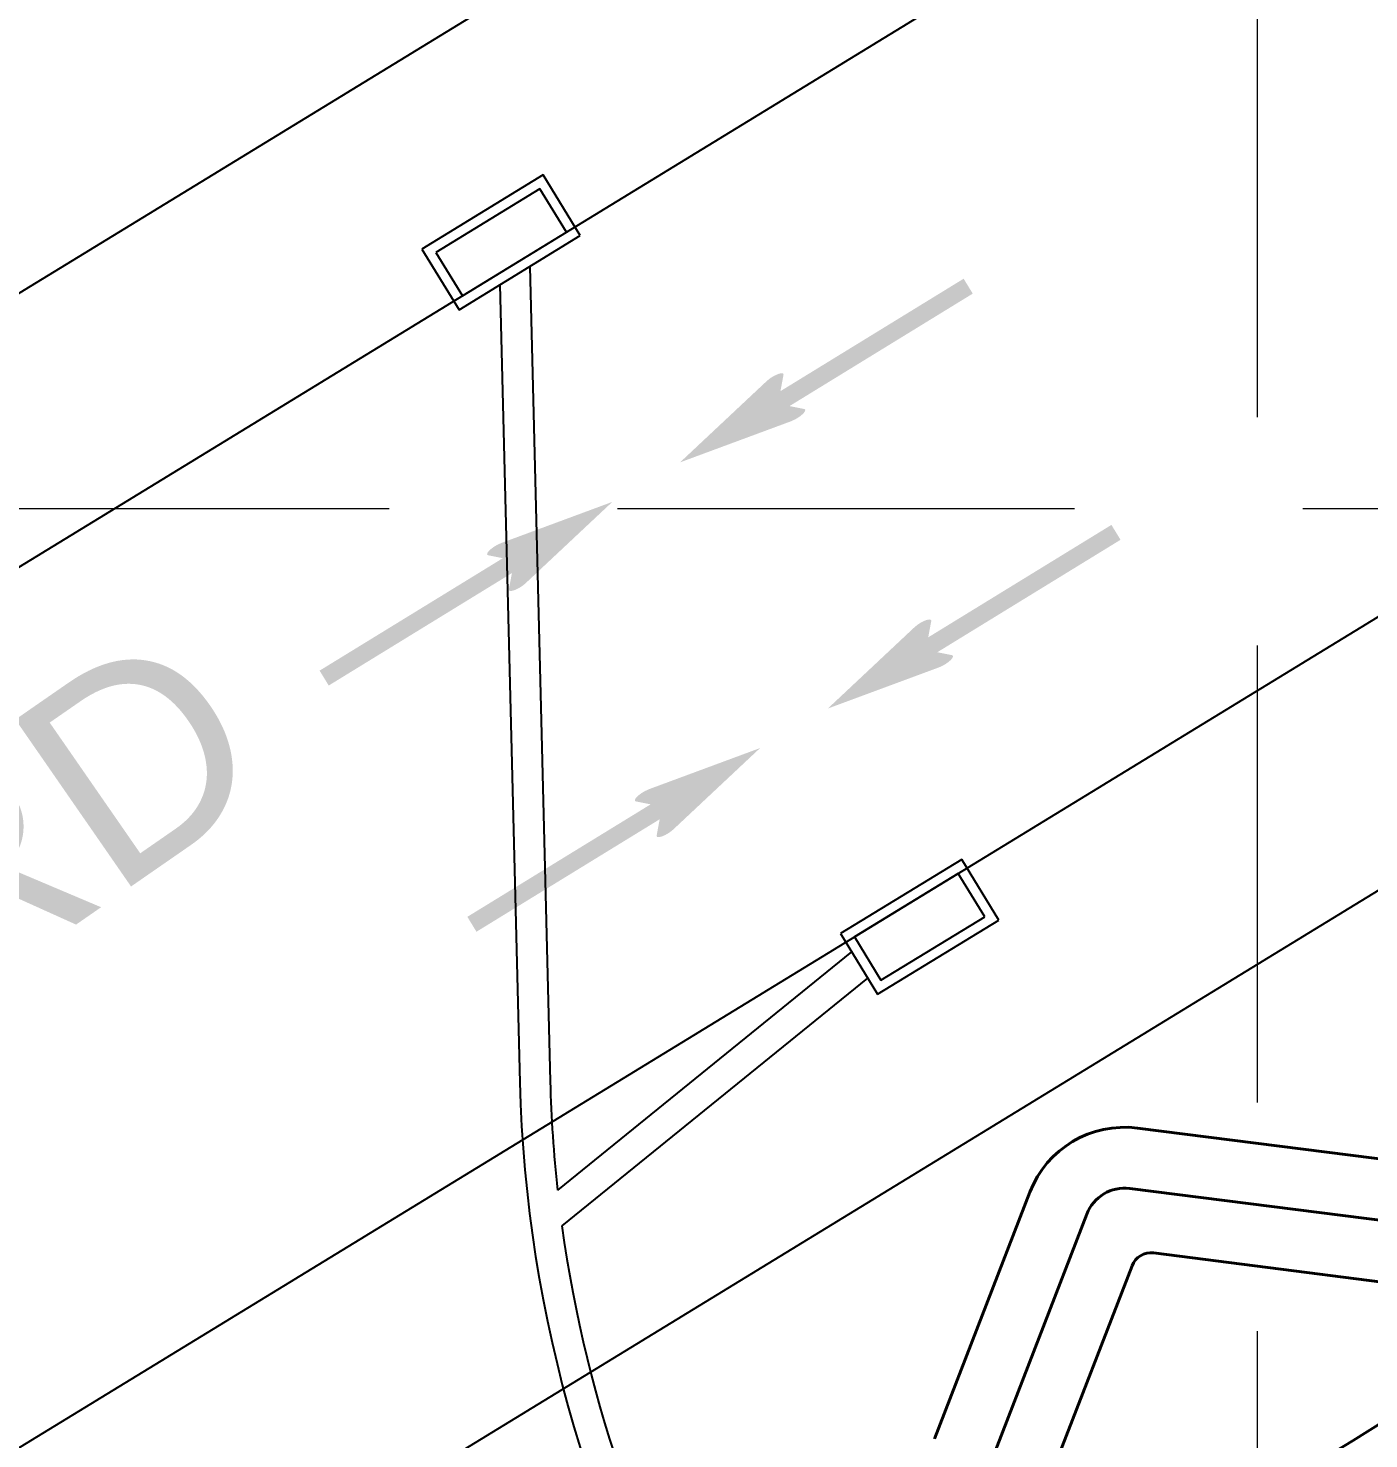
# Model space of a CAD drawing. Header units: inches. Extents: x -5337 to 1057, y 15227 to 19227.
# Drawn here: x -2898.7 to -2832.6, y 16382.9 to 16452.4 of the extents above; entities that cross this region are included whole.
import ezdxf
from ezdxf.enums import TextEntityAlignment as Align

# ---------------------------------------------------------------- set-up
doc = ezdxf.new("R2010")
doc.units = ezdxf.units.IN
doc.header["$LTSCALE"] = 150
doc.header["$MEASUREMENT"] = 0
doc.linetypes.add('HIDDEN', pattern=[0.375, 0.25, -0.125])
for name, color, linetype in [('COMT-MIN', 84, 'Continuous'), ('CONT-MJR', 84, 'Continuous'), ('grid', 7, 'HIDDEN'), ('LOT NUM', 7, 'Continuous'), ('PAVING', 7, 'Continuous'), ('ROW', 7, 'Continuous'), ('STORM', 7, 'Continuous'), ('STORM INLET', 7, 'Continuous')]:
    doc.layers.add(name, color=color, linetype=linetype)
doc.styles.get("Standard").update_dxf_attribs({"font": 'ARIAL.TTF', "height": 25})

msp = doc.modelspace()

# ---------------------------------------------------------------- hatches: boundary and pattern name
at = {"layer": 'PAVING'}
h = msp.add_hatch(color=256, dxfattribs=at)
edge = h.paths.add_edge_path()
edge.add_line((-2860.45, 16433.631), (-2861.172, 16433.776))
edge.add_line((-2861.172, 16433.776), (-2852.151, 16439.312))
edge.add_line((-2852.151, 16439.312), (-2852.6, 16440.046))
edge.add_line((-2852.6, 16440.046), (-2861.62, 16434.51))
edge.add_line((-2861.62, 16434.51), (-2861.47, 16435.315))
edge.add_line((-2861.47, 16435.315), (-2861.47, 16435.317))
edge.add_ellipse((-2861.953, 16435.067), major_axis=(0.477, 0.293), ratio=0.285714, start_angle=345.50328, end_angle=485.83153)
edge.add_line((-2862.3, 16435.006), (-2862.298, 16435.005))
edge.add_line((-2862.298, 16435.005), (-2866.565, 16431.003))
edge.add_line((-2866.565, 16431.003), (-2861.083, 16433.033))
edge.add_line((-2861.083, 16433.033), (-2861.084, 16433.034))
edge.add_ellipse((-2860.881, 16433.313), major_axis=(0.477, 0.293), ratio=0.285714, start_angle=235.27307, end_angle=377.18267)
edge.add_line((-2860.45, 16433.633), (-2860.45, 16433.631))
edge.add_line((-2860.45, 16433.631), (-2860.45, 16433.631))
edge.add_line((-2860.45, 16433.631), (-2860.45, 16433.631))
h = msp.add_hatch(color=256, dxfattribs=at)
edge = h.paths.add_edge_path()
edge.add_line((-2876.014, 16426.43), (-2875.292, 16426.285))
edge.add_line((-2875.292, 16426.285), (-2884.313, 16420.75))
edge.add_line((-2884.313, 16420.75), (-2883.865, 16420.016))
edge.add_line((-2883.865, 16420.016), (-2874.844, 16425.552))
edge.add_line((-2874.844, 16425.552), (-2874.994, 16424.747))
edge.add_line((-2874.994, 16424.747), (-2874.994, 16424.745))
edge.add_ellipse((-2874.511, 16424.994), major_axis=(-0.477, -0.293), ratio=0.285714, start_angle=345.50328, end_angle=485.83153)
edge.add_line((-2874.164, 16425.055), (-2874.166, 16425.056))
edge.add_line((-2874.166, 16425.056), (-2869.899, 16429.058))
edge.add_line((-2869.899, 16429.058), (-2875.381, 16427.028))
edge.add_line((-2875.381, 16427.028), (-2875.38, 16427.028))
edge.add_ellipse((-2875.583, 16426.749), major_axis=(-0.477, -0.293), ratio=0.285714, start_angle=235.27307, end_angle=377.18267)
edge.add_line((-2876.014, 16426.429), (-2876.014, 16426.43))
edge.add_line((-2876.014, 16426.43), (-2876.014, 16426.43))
edge.add_line((-2876.014, 16426.43), (-2876.014, 16426.43))
h = msp.add_hatch(color=256, dxfattribs=at)
edge = h.paths.add_edge_path()
edge.add_line((-2853.174, 16421.511), (-2853.895, 16421.656))
edge.add_line((-2853.895, 16421.656), (-2844.874, 16427.192))
edge.add_line((-2844.874, 16427.192), (-2845.323, 16427.925))
edge.add_line((-2845.323, 16427.925), (-2854.344, 16422.389))
edge.add_line((-2854.344, 16422.389), (-2854.194, 16423.194))
edge.add_line((-2854.194, 16423.194), (-2854.193, 16423.196))
edge.add_ellipse((-2854.676, 16422.947), major_axis=(0.477, 0.293), ratio=0.285714, start_angle=345.50328, end_angle=485.83153)
edge.add_line((-2855.024, 16422.886), (-2855.022, 16422.885))
edge.add_line((-2855.022, 16422.885), (-2859.288, 16418.883))
edge.add_line((-2859.288, 16418.883), (-2853.807, 16420.913))
edge.add_line((-2853.807, 16420.913), (-2853.808, 16420.913))
edge.add_ellipse((-2853.605, 16421.192), major_axis=(0.477, 0.293), ratio=0.285714, start_angle=235.27307, end_angle=377.18267)
edge.add_line((-2853.174, 16421.512), (-2853.174, 16421.511))
edge.add_line((-2853.174, 16421.511), (-2853.174, 16421.511))
edge.add_line((-2853.174, 16421.511), (-2853.174, 16421.511))
h = msp.add_hatch(color=256, dxfattribs=at)
edge = h.paths.add_edge_path()
edge.add_line((-2868.738, 16414.31), (-2868.016, 16414.165))
edge.add_line((-2868.016, 16414.165), (-2877.038, 16408.629))
edge.add_line((-2877.038, 16408.629), (-2876.589, 16407.895))
edge.add_line((-2876.589, 16407.895), (-2867.568, 16413.431))
edge.add_line((-2867.568, 16413.431), (-2867.718, 16412.626))
edge.add_line((-2867.718, 16412.626), (-2867.718, 16412.624))
edge.add_ellipse((-2867.235, 16412.874), major_axis=(-0.477, -0.293), ratio=0.285714, start_angle=345.50328, end_angle=485.83153)
edge.add_line((-2866.888, 16412.935), (-2866.89, 16412.936))
edge.add_line((-2866.89, 16412.936), (-2862.623, 16416.938))
edge.add_line((-2862.623, 16416.938), (-2868.105, 16414.908))
edge.add_line((-2868.105, 16414.908), (-2868.104, 16414.907))
edge.add_ellipse((-2868.307, 16414.628), major_axis=(-0.477, -0.293), ratio=0.285714, start_angle=235.27307, end_angle=377.18267)
edge.add_line((-2868.738, 16414.308), (-2868.738, 16414.31))
edge.add_line((-2868.738, 16414.31), (-2868.738, 16414.31))
edge.add_line((-2868.738, 16414.31), (-2868.738, 16414.31))

# ---------------------------------------------------------------- linework, layer by layer
at = {"layer": 'COMT-MIN', "color": 5, "linetype": 'Continuous', "lineweight": 40}
for p, q in [((-2831.226, 16396.598), (-2844.042, 16398.229)), ((-2854.034, 16382.931), (-2849.336, 16395.073)), ((-2831.605, 16393.622), (-2844.42, 16395.253)), ((-2851.236, 16381.848), (-2846.538, 16393.991)), ((-2831.984, 16390.646), (-2843.246, 16392.079)), ((-2848.439, 16380.765), (-2844.305, 16391.448))]:
    msp.add_line(p, q, dxfattribs=at)
at = {"layer": 'COMT-MIN', "color": 5, "linetype": 'Continuous', "lineweight": 40, "extrusion": (0, 0, -1)}
for centre, radius, start, end in [((3019.379, 16685.249), 355, 229.0153, 247.8057), ((3019.379, 16685.249), 363, 229.0153, 247.8057), ((3019.379, 16685.249), 366, 229.0153, 247.8057), ((3019.379, 16685.249), 369, 229.0153, 247.8057), ((3019.379, 16685.249), 372, 229.0153, 247.8057), ((2844.673, 16393.269), 5, 21.15242, 97.25392), ((2844.673, 16393.269), 2, 21.15242, 97.25392), ((2843.373, 16391.087), 1, 21.15242, 97.25392)]:
    msp.add_arc(centre, radius, start, end, dxfattribs=at)
at = {"layer": 'CONT-MJR', "color": 5, "linetype": 'Continuous', "lineweight": 70, "extrusion": (0, 0, -1)}
for radius in [357, 375]:
    msp.add_arc((3019.379, 16685.249), radius, 229.0153, 247.8057, dxfattribs=at)
at = {"layer": 'grid', "color": 252, "linetype": 'HIDDEN', "lineweight": 0, "ltscale": 0.6}
for p, q in [((-2838.144, 19121.984), (-2838.144, 15630.294)), ((-5232.144, 16428.734), (952.356, 16428.734))]:
    msp.add_line(p, q, dxfattribs=at)
at = {"layer": 'PAVING'}
for p, q in [((-2539.837, 16645.521), (-2952.895, 16392.974)), ((-2520.536, 16613.954), (-2927.893, 16364.893))]:
    msp.add_line(p, q, dxfattribs=at)
at = {"layer": 'ROW'}
for p, q in [((-2957.063, 16403.905), (-2537.304, 16660.549)), ((-2506.006, 16609.359), (-2931.107, 16349.449))]:
    msp.add_line(p, q, dxfattribs=at)
at = {"layer": 'STORM', "color": 5}
for p, q in [((-2873.969, 16440.644), (-2872.957, 16400.518)), ((-2875.446, 16439.741), (-2874.456, 16400.48)), ((-2858.115, 16406.899), (-2872.599, 16395.176)), ((-2857.326, 16405.609), (-2872.383, 16393.421))]:
    msp.add_line(p, q, dxfattribs=at)
for radius, start, end in [(65.75, 181.44442, 211.44192), (64.25, 181.44442, 186.22061), (64.25, 187.79762, 211.44192)]:
    msp.add_arc((-2808.727, 16402.138), radius, start, end, dxfattribs=at)
at = {"layer": 'STORM INLET', "color": 5}
for p, q in [((-2873.301, 16445.154), (-2879.273, 16441.503)), ((-2871.475, 16442.169), (-2873.301, 16445.154)), ((-2873.467, 16444.467), (-2878.586, 16441.337)), ((-2872.163, 16442.335), (-2873.467, 16444.467)), ((-2877.447, 16438.517), (-2871.475, 16442.169)), ((-2877.282, 16439.205), (-2872.163, 16442.335)), ((-2879.273, 16441.503), (-2877.447, 16438.517)), ((-2878.586, 16441.337), (-2877.282, 16439.205)), ((-2852.696, 16411.455), (-2858.668, 16407.804)), ((-2850.87, 16408.469), (-2852.696, 16411.455)), ((-2852.862, 16410.768), (-2857.981, 16407.638)), ((-2851.558, 16408.635), (-2852.862, 16410.768)), ((-2856.677, 16405.505), (-2851.558, 16408.635)), ((-2856.843, 16404.818), (-2850.87, 16408.469)), ((-2858.668, 16407.804), (-2856.843, 16404.818)), ((-2857.981, 16407.638), (-2856.677, 16405.505))]:
    msp.add_line(p, q, dxfattribs=at)

# ---------------------------------------------------------------- texts
at = {"layer": 'LOT NUM'}
msp.add_text('CAPE COD BOULEVARD', height=10, rotation=34.71382, dxfattribs=at).set_placement((-3023.084, 16326.499), align=Align.MIDDLE_LEFT)

doc.saveas('drawing.dxf')
